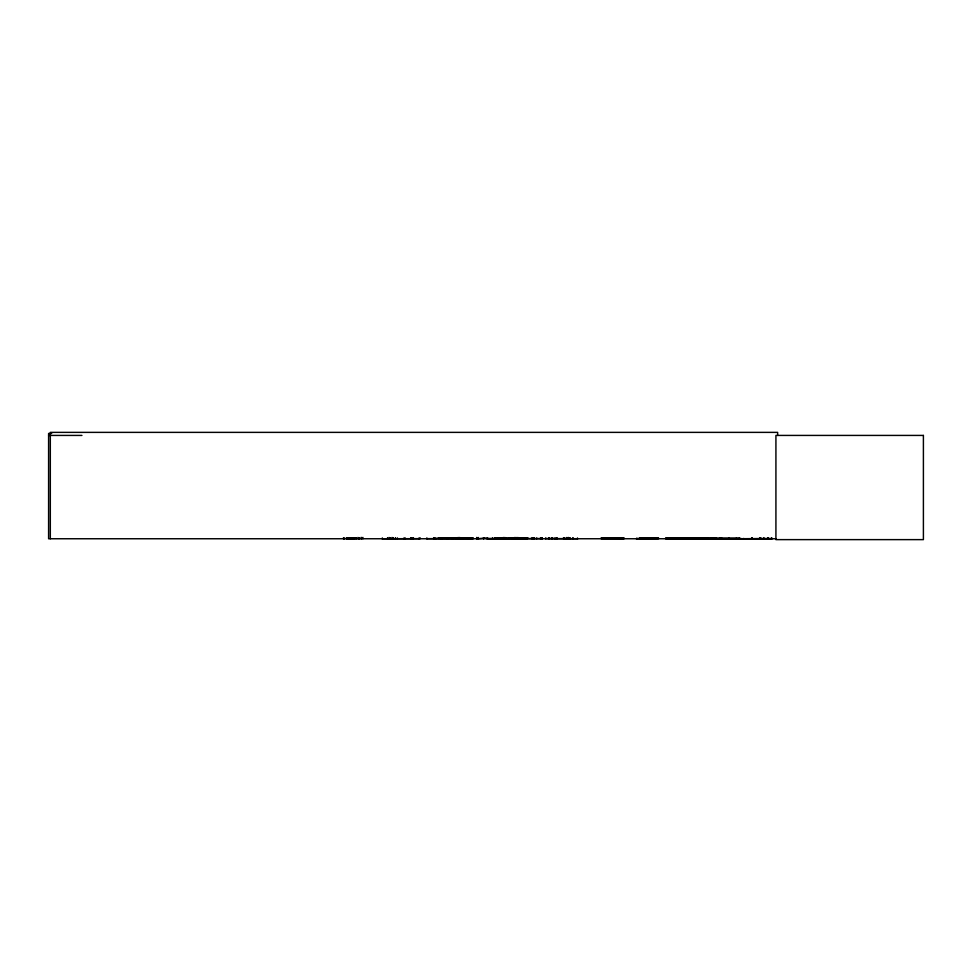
<?xml version="1.0" encoding="UTF-8"?>
<svg xmlns="http://www.w3.org/2000/svg" width="972" height="972" viewBox="0 0 972 972"><rect width="100%" height="100%" fill="white"/><g stroke="black" fill="none" stroke-linecap="round" stroke-linejoin="round"><path stroke-width="1.46" d="M751.976 538.719L751.976 537.893M752.121 537.893L752.194 538.731L750.931 538.731L751.915 538.476M673.244 538.646L673.195 537.674M382.105 538.755L420.183 538.646L420.244 537.893M382.3 538.622L382.336 537.893M556.008 538.622L556.081 537.893M518.161 538.646L518.197 537.674M518.538 538.622L518.623 537.893M531.405 538.622L531.49 537.893M523.969 538.646L524.03 537.893M455.868 538.622L455.795 537.674M476.888 538.755L486.68 537.966L486.778 538.755M636.308 538.755L658.579 538.695M500.313 538.622L500.228 537.856M542.109 538.646L542.206 537.966M620.428 538.646L620.537 537.966M720.033 538.646L719.863 537.893M740.008 538.707L772.181 538.707L740.093 538.731M743.787 538.731L742.985 538.707L743.957 538.5M748.489 538.731L748.671 538.731M760.979 537.929L760.456 538.731M763.956 538.294C761.793 538.767 764.891 539.193 763.943 537.929M768.184 537.929L767.916 538.731L768.937 538.5M768.463 538.731L769.144 538.755M771.44 538.731L771.877 537.929M691.371 538.646L691.432 537.966L691.493 538.755M719.742 538.646L719.802 537.966M487.106 538.61L542.206 538.537M740.968 538.5L740.287 538.294M740.773 538.755L771.926 538.5L771.209 538.5M440.486 538.646L440.559 537.966L440.644 538.755M636.83 538.646L636.927 537.966L637.012 538.755M387.403 538.646L387.5 537.966M395.312 538.646L395.397 537.966M720.617 538.646L720.726 537.966L720.835 538.755M670.133 538.537L696.207 538.245M670.133 538.682L696.207 538.464L670.158 538.755M51.638 433.463L48.6 433.463L48.6 538.755L776.118 538.755M48.6 435.42L81.94 435.42M437.886 538.075L473.291 538.075M508.453 538.075L527.905 538.075M601.109 538.075L624.109 538.075M639.09 538.075L658.554 538.075M716.4 538.075L665.601 538.063L665.638 538.755L739.4 538.695L739.376 537.917M711.139 538.281L739.4 538.281M437.85 538.354L473.328 538.354M527.942 538.354L487.494 538.585L487.507 537.929M601.073 538.33L624.146 538.354M639.054 538.33L658.591 538.33M665.601 538.379L739.4 538.476M473.303 538.695L426.89 538.646M545.644 538.755L545.644 537.893L545.729 538.537L577.866 538.719M601.097 538.695L624.121 538.695M557.114 538.646L557.017 537.966M573.103 538.646L573.006 537.966M515.026 538.646L514.941 537.966M714.226 538.622L714.189 537.674M705.538 538.646L705.599 537.674M451.846 538.646L451.773 537.966M534.454 538.646L534.381 537.966M522.304 538.646L522.243 537.966M509.486 538.585L509.474 537.929M715.951 538.622L715.878 537.893M540.481 538.646L540.42 537.966L540.359 538.755M577.55 538.646L577.49 537.966L577.441 538.755M441.944 538.622L441.908 537.893M404.036 538.622L404 537.893M767.71 538.537L767.71 537.893M777.636 435.42L777.636 432.37L50.313 432.37L50.313 538.755M759.654 537.674L759.582 538.755M736.46 537.893L736.46 538.755M728.745 537.893L728.745 538.755M721.54 537.674L721.54 538.755M721.103 537.674L721.103 538.755M714.639 537.674L714.639 538.755M714.116 537.893L714.116 538.755M713.241 537.893L713.241 538.755M708.26 537.674L708.26 538.755M707.944 537.674L707.944 538.755M706.996 537.893L706.996 538.755M706.049 537.674L706.049 538.755M704.894 537.893L704.894 538.755M702.659 537.674L702.659 538.755M699.135 537.674L699.135 538.755M698.698 537.674L698.698 538.755M692.599 537.893L692.599 538.755M688.747 537.893L688.747 538.755M688.553 537.893L688.553 538.755M684.859 537.674L684.859 538.755M684.337 537.674L684.337 538.755M682.174 537.674L682.174 538.755M681.19 537.674L681.19 538.755M677.763 537.966L677.727 538.755L677.496 537.893M673.584 537.674L673.45 538.755L673.426 537.966M666.634 537.893L666.634 538.755M646.234 537.893L646.234 538.755M643.185 537.674L643.185 538.755M642.869 537.674L642.869 538.755M622.432 537.674L622.432 538.755M620.744 537.893L620.646 538.755M572.909 537.893L572.909 538.755M570.029 537.674L570.029 538.755M569.568 537.674L569.616 538.755M568.45 537.455L568.45 538.755M567.599 537.674L567.599 538.755M567.32 537.674L567.32 538.755M566.931 537.455L566.931 538.755M565.011 537.893L565.011 538.755M563.954 537.674L563.894 538.755M563.481 537.674L563.481 538.755M556.907 537.893L556.907 538.755M554.818 537.893L554.818 538.755M552.606 537.674L552.606 538.755M552.412 537.674L552.412 538.755M551.343 537.893L551.343 538.755M548.986 537.674L548.986 538.755M548.67 537.674L548.67 538.755M542.303 537.893L542.303 538.755M541.246 537.674L541.246 538.755M541.052 537.674L541.052 538.755M536.738 537.893L536.738 538.755M534.321 537.893L534.321 538.755M533.166 537.674L533.166 538.755M532.717 537.674L532.717 538.755M527.492 537.893L527.492 538.755M527.359 537.674L527.359 538.755M526.933 537.674L526.933 538.755M526.265 537.674L526.265 538.755M525.816 537.674L525.816 538.755M524.467 537.893L524.467 538.755M522.171 537.893L522.171 538.755M519.704 537.674L519.704 538.755M519.279 537.674L519.279 538.755M517.869 537.455L517.869 538.755M517.699 537.893L517.699 538.755M516.071 537.455L516.071 538.755M514.832 537.455L514.832 538.755M513.581 537.674L513.581 538.755M513.143 537.674L513.143 538.755M512.329 537.893L512.329 538.755M511.527 537.893L511.527 538.755M509.401 537.856L509.401 538.719M508.052 537.893L508.052 538.755M506.436 537.674L506.436 538.755M505.999 537.674L505.999 538.755M504.833 537.455L504.833 538.755M503.314 537.455L503.314 538.755M502.281 537.638L502.281 538.719M501.844 537.638L501.844 538.719M500.434 537.893L500.434 538.755M498.867 537.893L498.867 538.755M498.114 537.674L498.114 538.755M497.846 537.674L497.846 538.755M496.753 537.856L496.753 538.719M495.137 537.638L495.137 538.719M494.699 537.638L494.699 538.719M492.525 537.893L492.525 538.755M487.58 537.856L487.58 538.719M483.752 537.674L483.752 538.755M483.424 537.674L483.424 538.755M478.2 537.455L478.2 538.755M477.592 537.893L477.592 538.755M476.681 537.455L476.681 538.755M467.969 537.893L467.969 538.755M462.66 537.674L462.745 538.755M462.393 537.674L462.393 538.755M460.072 537.893L460.072 538.755M459.707 537.455L459.707 538.755M458.189 537.455L458.189 538.755M456.184 537.674L456.184 538.755M455.977 537.893L455.977 538.755M452.952 537.674L452.952 538.755M452.636 537.674L452.636 538.755M451.688 537.893L451.688 538.755M447.582 537.674L447.582 538.755M447.205 537.674L447.205 538.755M446.804 537.893L446.804 538.755M435.796 537.674L435.796 538.755M434.168 537.674L434.107 538.755L434.01 537.893M433.646 537.674L433.646 538.755M426.83 537.893L426.83 538.755M419.066 537.893L419.066 538.755M413.428 537.674L413.428 538.755M412.906 537.674L412.906 538.755M411.338 537.674L411.338 538.755M410.816 537.674L410.816 538.755M405.166 537.893L405.166 538.755M397.402 537.893L397.402 538.755M395.495 537.893L395.495 538.755M393.174 537.674L393.174 538.755M392.907 537.674L392.907 538.755M392.068 537.455L392.068 538.755M390.598 537.674L390.598 538.755M390.064 537.674L390.064 538.755M389.031 537.455L389.031 538.755M387.597 537.893L387.597 538.755M362.945 537.455L362.945 538.755M361.706 537.455L361.706 538.755M361.001 537.455L361.001 538.755M359.276 537.893L359.276 538.755M359.105 537.893L359.105 538.755M357.963 537.455L357.963 538.755M356.469 537.893L356.517 538.755M355.886 537.893L355.825 538.755M354.804 537.893L354.804 538.755M354.695 537.893L354.695 538.755M354.428 537.893L354.428 538.755M354.282 537.893L354.282 538.755M354.027 537.893L354.027 538.755M353.784 537.893L353.832 538.755M353.589 537.893L353.589 538.755M353.431 537.893L353.407 538.755M353.176 537.893L353.152 538.755M352.35 537.893L352.35 538.755M351.949 537.893L351.949 538.755M351.718 537.893L351.718 538.755M351.439 537.893L351.317 538.755M351.026 537.893L351.026 538.755M350.819 537.893L350.819 538.755M350.382 537.893L350.382 538.755M349.531 537.893L349.616 538.755M349.288 537.893L349.361 538.755M349.215 537.893L349.215 538.755M348.984 537.893L348.863 538.755M348.693 537.893L348.693 538.755M348.523 537.893L348.523 538.755M348.341 537.893L348.341 538.755M348.11 537.893L348.11 538.755M347.952 537.893L347.952 538.755M346.907 537.893L346.883 538.755M346.251 537.893L346.263 538.755M343.626 537.893L343.626 538.755M343.408 537.893L343.408 538.755M923.4 435.42L775.923 435.42L775.923 539.63L923.4 539.63L923.4 435.42M520.834 538.646L520.773 537.966L520.7 538.755M700.496 538.646L700.435 537.966L700.375 538.755M760.116 538.755L760.201 537.674L760.08 538.755M704.445 538.755L704.445 537.893L704.348 538.755M681.797 538.755L681.797 537.674L681.712 538.755M358.607 538.755L358.607 537.893L358.498 538.755M344.222 538.755L344.222 537.893L344.088 538.755"/></g></svg>
